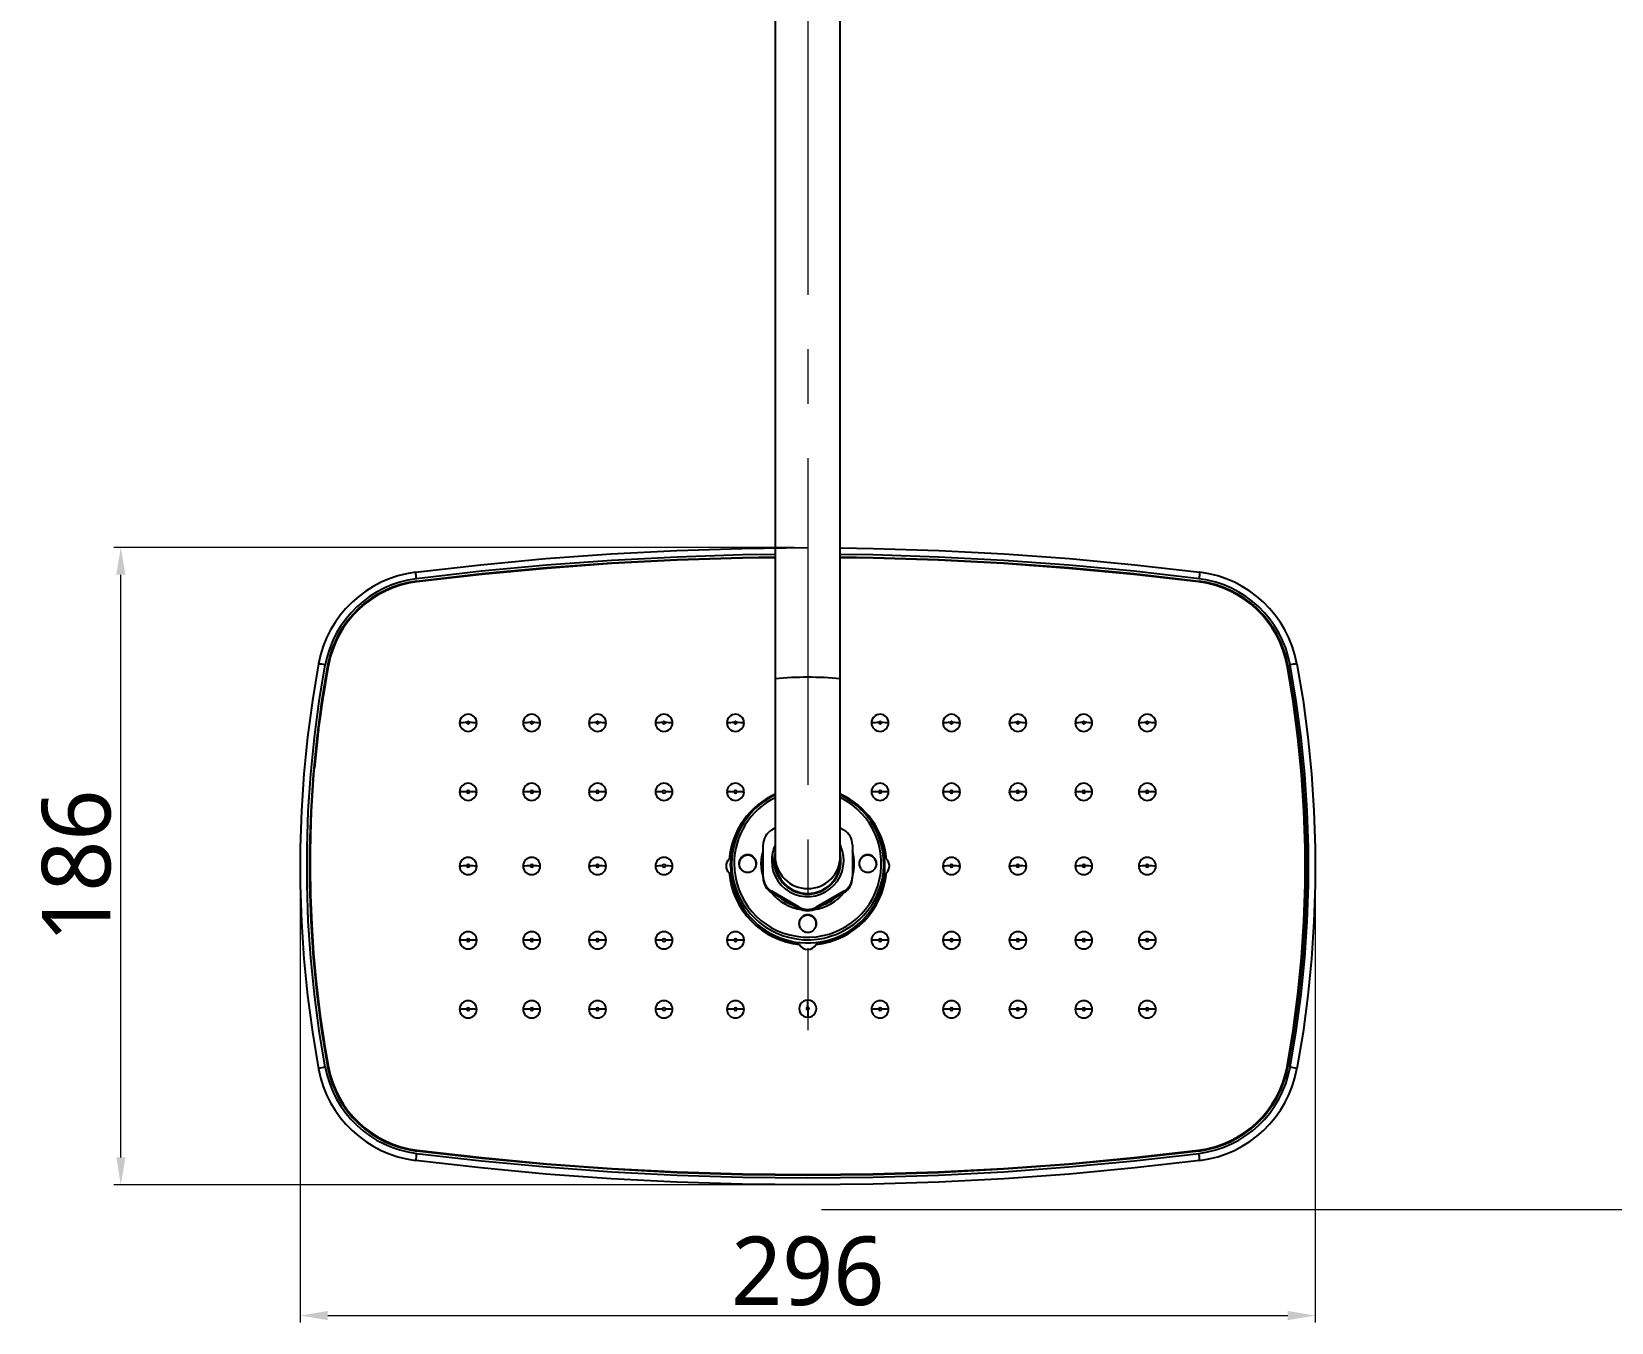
# Model space of a CAD drawing. Extents: x -2463 to 697, y 0 to 2315.
# Drawn here: x -1915.3 to -1454.9, y 1546.6 to 1923 of the extents above; entities that cross this region are included whole.
import ezdxf

# ---------------------------------------------------------------- set-up
doc = ezdxf.new("R2010")
doc.units = 0
doc.header["$LTSCALE"] = 10
doc.header["$MEASUREMENT"] = 0
doc.header["$PDMODE"] = 3
doc.header["$PDSIZE"] = -10
doc.linetypes.add('CENTER2', pattern=[28.575, 19.05, -3.175, 3.175, -3.175])
doc.layers.get('0').update_dxf_attribs({"linetype": 'CONTINUOUS'})
doc.layers.get('DEFPOINTS').update_dxf_attribs({"linetype": 'CONTINUOUS'})
doc.layers.add('Cneter', color=1, linetype='CENTER2', lineweight=13)
doc.styles.add('Daelim Dimension', font='NanumGothic.ttf')
doc.dimstyles.new('DEFAULT', dxfattribs={"dimscale": 2, "dimtxt": 2, "dimasz": 2, "dimexe": 0, "dimexo": 2, "dimgap": 1, "dimtad": 1, "dimdec": 1, "dimzin": 9, "dimdsep": 46, "dimtxsty": 'Daelim Dimension', "dimcen": 0.5, "dimclrd": 252, "dimclre": 252, "dimclrt": 3, "dimadec": 1, "dimazin": 0, "dimtfac": 1, "dimtdec": 1, "dimtix": 1, "dimtmove": 0, "dimatfit": 3, "dimfxl": 1, "dimtolj": 1, "dimtzin": 1, "dimlwd": 9, "dimlwe": 9, "dimarcsym": 0})

# ---------------------------------------------------------------- blocks, each defined once
blk = doc.blocks.new('*D39')
at = {"color": 5, "lineweight": 9, "ltscale": 0.5, "transparency": 16777216}
for p, q in [((-1460.14, 2124.32), (-1344.13, 2124.32)), ((-1346.13, 2116.32), (-1346.13, 1587.5)), ((-1685.17, 1579.5), (-1344.13, 1579.5))]:
    blk.add_line(p, q, dxfattribs=at)
at = {"color": 5, "ltscale": 0.5, "transparency": 16777216}
for points in [[(-1347.47, 2116.32), (-1344.8, 2116.32), (-1346.13, 2124.32)], [(-1347.47, 1587.5), (-1344.8, 1587.5), (-1346.13, 1579.5)]]:
    blk.add_solid(points, dxfattribs=at)
at = {"layer": 'DEFPOINTS', "color": 0, "ltscale": 0.5, "transparency": 16777216}
for p in [(-1464.14, 2124.32), (-1689.17, 1579.5), (-1346.13, 1579.5)]:
    blk.add_point(p, dxfattribs=at)
at = {"color": 7, "ltscale": 0.5, "transparency": 16777216, "insert": (-1358.91, 1851.91), "char_height": 20, "attachment_point": 5, "rotation": 90, "style": 'Daelim Dimension'}
blk.add_mtext('\\A1;545', dxfattribs=at)
blk = doc.blocks.new('*D42')
at = {"color": 5, "lineweight": 9, "ltscale": 0.5, "transparency": 16777216}
for p, q in [((-1693.14, 1772.58), (-1891.32, 1772.58)), ((-1889.32, 1594.71), (-1889.32, 1764.58)), ((-1693.14, 1586.71), (-1891.32, 1586.71))]:
    blk.add_line(p, q, dxfattribs=at)
at = {"color": 5, "ltscale": 0.5, "transparency": 16777216}
for points in [[(-1890.65, 1764.58), (-1887.98, 1764.58), (-1889.32, 1772.58)], [(-1890.65, 1594.71), (-1887.98, 1594.71), (-1889.32, 1586.71)]]:
    blk.add_solid(points, dxfattribs=at)
at = {"layer": 'DEFPOINTS', "color": 0, "ltscale": 0.5, "transparency": 16777216}
for p in [(-1889.32, 1772.58), (-1689.14, 1772.58), (-1689.14, 1586.71)]:
    blk.add_point(p, dxfattribs=at)
at = {"color": 7, "ltscale": 0.5, "transparency": 16777216, "insert": (-1902.2, 1679.64), "char_height": 20, "attachment_point": 5, "rotation": 90, "style": 'Daelim Dimension'}
blk.add_mtext('\\A1;186', dxfattribs=at)
blk = doc.blocks.new('*D43')
at = {"color": 5, "lineweight": 9, "ltscale": 0.5, "transparency": 16777216}
for p, q in [((-1837.03, 1675.59), (-1837.03, 1546.62)), ((-1541.24, 1675.59), (-1541.24, 1546.62)), ((-1829.03, 1548.62), (-1549.24, 1548.62))]:
    blk.add_line(p, q, dxfattribs=at)
at = {"color": 5, "ltscale": 0.5, "transparency": 16777216}
for points in [[(-1829.03, 1549.95), (-1829.03, 1547.28), (-1837.03, 1548.62)], [(-1549.24, 1549.95), (-1549.24, 1547.28), (-1541.24, 1548.62)]]:
    blk.add_solid(points, dxfattribs=at)
at = {"layer": 'DEFPOINTS', "color": 0, "ltscale": 0.5, "transparency": 16777216}
for p in [(-1837.03, 1679.59), (-1541.24, 1679.59), (-1541.24, 1548.62)]:
    blk.add_point(p, dxfattribs=at)
at = {"color": 7, "ltscale": 0.5, "transparency": 16777216, "insert": (-1689.14, 1561.51), "char_height": 20, "attachment_point": 5, "style": 'Daelim Dimension'}
blk.add_mtext('\\A1;296', dxfattribs=at)

msp = doc.modelspace()

# ---------------------------------------------------------------- linework, layer by layer
at = {"color": 7, "linetype": 'Continuous', "lineweight": 25}
for p, q in [((-1698.64, 2036.06), (-1698.64, 1734.29)), ((-1679.64, 1734.29), (-1679.64, 2036.06))]:
    msp.add_line(p, q, dxfattribs=at)
for p, q in [((-1803.05, 1762.51), (-1803.05, 1762.55)), ((-1575.22, 1762.51), (-1575.22, 1762.55)), ((-1828.87, 1737.91), (-1830.37, 1729.05)), ((-1828.87, 1737.91), (-1828.79, 1738.33)), ((-1828.87, 1737.91), (-1828.87, 1738.16)), ((-1828.87, 1737.91), (-1828.87, 1737.9)), ((-1549.4, 1737.91), (-1549.48, 1738.33)), ((-1549.4, 1737.91), (-1549.4, 1738.16)), ((-1549.4, 1737.91), (-1547.9, 1729.05)), ((-1549.4, 1737.91), (-1549.4, 1737.9)), ((-1698.64, 1734.29), (-1698.64, 1682.57)), ((-1679.64, 1682.57), (-1679.64, 1734.29)), ((-1830.36, 1729.05), (-1830.38, 1729.05)), ((-1547.89, 1729.05), (-1547.91, 1729.05)), ((-1831.9, 1718.01), (-1831.9, 1718.06)), ((-1831.9, 1718.06), (-1831.69, 1718.05)), ((-1831.86, 1718.01), (-1831.9, 1718.01)), ((-1546.37, 1718.06), (-1546.59, 1718.05)), ((-1546.41, 1718.01), (-1546.37, 1718.01)), ((-1546.37, 1718.01), (-1546.37, 1718.06)), ((-1699.64, 1690.19), (-1698.64, 1690.77)), ((-1679.64, 1690.77), (-1678.64, 1690.19)), ((-1702.14, 1676.63), (-1702.14, 1685.86)), ((-1676.14, 1685.86), (-1676.14, 1676.63)), ((-1711.64, 1679.72), (-1711.58, 1681.32)), ((-1698.64, 1682.57), (-1698.64, 1681.18)), ((-1679.64, 1681.18), (-1679.64, 1682.57)), ((-1834.14, 1679.67), (-1834.14, 1679.47)), ((-1834.14, 1679.47), (-1834.14, 1679.41)), ((-1702.14, 1676.25), (-1702.14, 1676.63)), ((-1676.14, 1676.25), (-1676.14, 1676.63)), ((-1544.14, 1679.47), (-1544.14, 1679.67)), ((-1544.14, 1679.41), (-1544.14, 1679.47)), ((-1691.64, 1667.69), (-1699.64, 1672.3)), ((-1699.64, 1671.92), (-1699.64, 1672.3)), ((-1699.64, 1671.92), (-1691.64, 1667.3)), ((-1699.63, 1671.92), (-1699.64, 1671.92)), ((-1699.63, 1671.92), (-1691.63, 1667.3)), ((-1693.97, 1672.82), (-1694.77, 1673.28)), ((-1678.64, 1672.3), (-1686.64, 1667.69)), ((-1686.64, 1667.3), (-1678.64, 1671.92)), ((-1686.64, 1667.3), (-1678.64, 1671.92)), ((-1678.64, 1671.92), (-1678.64, 1672.3)), ((-1678.64, 1671.92), (-1678.64, 1671.92)), ((-1691.64, 1667.3), (-1691.64, 1667.69)), ((-1691.63, 1667.3), (-1691.64, 1667.3)), ((-1686.64, 1667.3), (-1686.64, 1667.69)), ((-1686.64, 1667.3), (-1686.64, 1667.3)), ((-1832.64, 1648.52), (-1832.64, 1648.4)), ((-1832.62, 1648.24), (-1832.64, 1648.4)), ((-1545.65, 1648.24), (-1545.63, 1648.4)), ((-1545.63, 1648.52), (-1545.63, 1648.4)), ((-1832.46, 1646.43), (-1832.46, 1646.46)), ((-1832.37, 1645.8), (-1832.39, 1645.8)), ((-1832.38, 1645.78), (-1832.38, 1645.8)), ((-1832.27, 1644.84), (-1832.28, 1644.84)), ((-1546, 1644.84), (-1545.99, 1644.84)), ((-1545.88, 1645.8), (-1545.9, 1645.8)), ((-1545.89, 1645.78), (-1545.89, 1645.8)), ((-1545.82, 1646.43), (-1545.82, 1646.46)), ((-1689.14, 1638.53), (-1689.14, 1640.6)), ((-1831.24, 1636.06), (-1831.2, 1636.06)), ((-1689.14, 1637.73), (-1689.14, 1635.6)), ((-1547.03, 1636.06), (-1547.07, 1636.06)), ((-1830.48, 1630.96), (-1830.47, 1630.96)), ((-1830.42, 1630.47), (-1830.42, 1630.44)), ((-1830.33, 1629.92), (-1830.33, 1629.94)), ((-1830.33, 1629.94), (-1830.31, 1629.94)), ((-1830.33, 1629.92), (-1830.31, 1629.92)), ((-1547.94, 1629.94), (-1547.96, 1629.94)), ((-1547.94, 1629.92), (-1547.96, 1629.92)), ((-1547.94, 1629.92), (-1547.94, 1629.94)), ((-1547.85, 1630.47), (-1547.85, 1630.44)), ((-1547.79, 1630.96), (-1547.8, 1630.96)), ((-1830.1, 1628.55), (-1830.1, 1628.5)), ((-1830.08, 1628.35), (-1830.1, 1628.5)), ((-1830.08, 1628.47), (-1830.08, 1628.35)), ((-1548.19, 1628.35), (-1548.17, 1628.5)), ((-1548.19, 1628.47), (-1548.19, 1628.35)), ((-1548.17, 1628.5), (-1548.17, 1628.55)), ((-1828.82, 1621.18), (-1828.82, 1620.98)), ((-1828.82, 1620.98), (-1828.82, 1620.91)), ((-1549.45, 1621.18), (-1549.45, 1620.98)), ((-1549.45, 1620.98), (-1549.45, 1620.91)), ((-1803.04, 1596.83), (-1803.04, 1596.77)), ((-1575.23, 1596.83), (-1575.23, 1596.77))]:
    msp.add_line(p, q)
at = {"flags": 128}
for points in [[(-1803.41, 1765.35), (-1784.44, 1767.53), (-1765.43, 1769.31), (-1746.38, 1770.69), (-1727.31, 1771.68), (-1708.23, 1772.28), (-1689.14, 1772.58)], [(-1698.64, 1770.51), (-1708.19, 1770.36), (-1727.23, 1769.76), (-1746.26, 1768.78), (-1765.26, 1767.39), (-1784.23, 1765.61), (-1803.16, 1763.44)], [(-1803.07, 1762.76), (-1784.16, 1764.93), (-1765.2, 1766.7), (-1746.22, 1768.09), (-1727.2, 1769.07), (-1708.17, 1769.67), (-1698.64, 1769.81)], [(-1698.64, 1769.61), (-1708.17, 1769.46), (-1727.19, 1768.87), (-1746.2, 1767.88), (-1765.19, 1766.5), (-1784.14, 1764.72), (-1803.05, 1762.55)], [(-1698.64, 1769.56), (-1708.17, 1769.42), (-1727.19, 1768.82), (-1746.2, 1767.84), (-1765.18, 1766.45), (-1784.13, 1764.68), (-1803.04, 1762.51)], [(-1679.64, 1772.43), (-1670.04, 1772.28), (-1650.96, 1771.68), (-1631.89, 1770.69), (-1612.84, 1769.31), (-1593.83, 1767.53), (-1574.86, 1765.35)], [(-1575.11, 1763.44), (-1594.04, 1765.61), (-1613.01, 1767.39), (-1632.01, 1768.78), (-1651.04, 1769.76), (-1670.08, 1770.36), (-1679.64, 1770.51)], [(-1679.64, 1769.81), (-1670.1, 1769.67), (-1651.07, 1769.07), (-1632.06, 1768.09), (-1613.07, 1766.7), (-1594.11, 1764.93), (-1575.2, 1762.76)], [(-1575.22, 1762.55), (-1594.13, 1764.72), (-1613.08, 1766.5), (-1632.07, 1767.88), (-1651.08, 1768.87), (-1670.1, 1769.46), (-1679.64, 1769.61)], [(-1575.23, 1762.51), (-1594.14, 1764.68), (-1613.09, 1766.45), (-1632.07, 1767.84), (-1651.08, 1768.82), (-1670.1, 1769.42), (-1679.64, 1769.56)], [(-1831.71, 1738.62), (-1833.48, 1727.97), (-1834.9, 1717.28), (-1835.96, 1706.54), (-1836.67, 1695.77), (-1837.03, 1684.99), (-1837.03, 1674.2), (-1836.67, 1663.42), (-1835.96, 1652.65), (-1834.9, 1641.91), (-1833.48, 1631.22), (-1831.71, 1620.57)], [(-1829.75, 1621.01), (-1831.51, 1631.59), (-1832.92, 1642.22), (-1833.97, 1652.89), (-1834.68, 1663.59), (-1835.03, 1674.31), (-1835.03, 1685.03), (-1834.68, 1695.75), (-1833.97, 1706.45), (-1832.92, 1717.12), (-1831.51, 1727.75), (-1829.75, 1738.33)], [(-1829.07, 1738.21), (-1830.82, 1727.65), (-1832.23, 1717.04), (-1833.28, 1706.39), (-1833.99, 1695.71), (-1834.34, 1685.02), (-1834.34, 1674.32), (-1833.99, 1663.62), (-1833.28, 1652.95), (-1832.23, 1642.3), (-1830.82, 1631.69), (-1829.07, 1621.13)], [(-1828.87, 1621.16), (-1830.63, 1631.71), (-1832.03, 1642.31), (-1833.09, 1652.95), (-1833.79, 1663.63), (-1834.14, 1674.31), (-1834.14, 1685.01), (-1833.79, 1695.7), (-1833.09, 1706.37), (-1832.03, 1717.01), (-1830.63, 1727.61), (-1828.87, 1738.16)], [(-1828.82, 1621.18), (-1830.58, 1631.73), (-1831.98, 1642.33), (-1833.04, 1652.97), (-1833.74, 1663.64), (-1834.09, 1674.32), (-1834.09, 1685.02), (-1833.74, 1695.7), (-1833.04, 1706.37), (-1831.98, 1717.01), (-1830.58, 1727.61), (-1828.82, 1738.16)], [(-1549.45, 1621.18), (-1547.7, 1631.73), (-1546.29, 1642.33), (-1545.24, 1652.97), (-1544.53, 1663.64), (-1544.18, 1674.32), (-1544.18, 1685.02), (-1544.53, 1695.7), (-1545.24, 1706.37), (-1546.29, 1717.01), (-1547.7, 1727.61), (-1549.45, 1738.16)], [(-1549.4, 1621.16), (-1547.65, 1631.71), (-1546.24, 1642.31), (-1545.19, 1652.95), (-1544.48, 1663.63), (-1544.13, 1674.31), (-1544.13, 1685.01), (-1544.48, 1695.7), (-1545.19, 1706.37), (-1546.24, 1717.01), (-1547.65, 1727.61), (-1549.4, 1738.16)], [(-1549.2, 1738.21), (-1547.45, 1727.65), (-1546.04, 1717.04), (-1544.99, 1706.39), (-1544.28, 1695.71), (-1543.93, 1685.02), (-1543.93, 1674.32), (-1544.28, 1663.62), (-1544.99, 1652.95), (-1546.04, 1642.3), (-1547.45, 1631.69), (-1549.2, 1621.13)], [(-1548.52, 1621.01), (-1546.76, 1631.59), (-1545.36, 1642.22), (-1544.3, 1652.89), (-1543.59, 1663.59), (-1543.24, 1674.31), (-1543.24, 1685.03), (-1543.59, 1695.75), (-1544.3, 1706.45), (-1545.36, 1717.12), (-1546.76, 1727.75), (-1548.52, 1738.33)], [(-1546.56, 1738.62), (-1544.79, 1727.97), (-1543.37, 1717.28), (-1542.31, 1706.54), (-1541.6, 1695.77), (-1541.24, 1684.99), (-1541.24, 1674.2), (-1541.6, 1663.42), (-1542.31, 1652.65), (-1543.37, 1641.91), (-1544.79, 1631.22), (-1546.56, 1620.57)], [(-1830.47, 1728.39), (-1830.63, 1727.36), (-1831.24, 1723.07)], [(-1547.8, 1728.39), (-1547.65, 1727.36), (-1547.03, 1723.07)], [(-1831.26, 1723.06), (-1831.35, 1722.43), (-1831.43, 1721.81), (-1831.51, 1721.18), (-1831.59, 1720.56), (-1831.67, 1719.93), (-1831.75, 1719.31), (-1831.82, 1718.68), (-1831.9, 1718.06)], [(-1547.01, 1723.06), (-1546.93, 1722.43), (-1546.84, 1721.81), (-1546.76, 1721.18), (-1546.68, 1720.56), (-1546.6, 1719.93), (-1546.53, 1719.31), (-1546.45, 1718.68), (-1546.37, 1718.06)], [(-1831.88, 1718.01), (-1832.03, 1716.75), (-1832.9, 1708.26)], [(-1546.39, 1718.01), (-1546.24, 1716.75), (-1545.37, 1708.26)], [(-1834.09, 1687.36), (-1834.14, 1684.75), (-1834.19, 1679.41)], [(-1544.18, 1687.36), (-1544.13, 1684.75), (-1544.09, 1679.41)], [(-1702.67, 1680.38), (-1702.49, 1682.55), (-1702.14, 1684.15)], [(-1834.14, 1679.47), (-1834.03, 1671.04), (-1833.7, 1662.6), (-1833.15, 1654.18), (-1832.38, 1645.78)], [(-1708.8, 1679.05), (-1708.95, 1679.34), (-1709.14, 1680.3)], [(-1702.14, 1676.62), (-1702.49, 1678.21), (-1702.67, 1680.38)], [(-1669.14, 1680.3), (-1669.33, 1679.34), (-1669.47, 1679.05)], [(-1544.14, 1679.47), (-1544.25, 1671.04), (-1544.57, 1662.6), (-1545.12, 1654.18), (-1545.89, 1645.78)], [(-1696.66, 1670.2), (-1695.23, 1669.27), (-1694.01, 1668.67)], [(-1684.27, 1668.67), (-1683.04, 1669.27), (-1681.61, 1670.2)], [(-1832.64, 1648.52), (-1832.39, 1646.01), (-1832.12, 1643.5), (-1831.83, 1640.99), (-1831.52, 1638.48), (-1831.19, 1635.97), (-1830.84, 1633.47), (-1830.47, 1630.97), (-1830.08, 1628.47)], [(-1545.63, 1648.52), (-1545.88, 1646.01), (-1546.15, 1643.5), (-1546.44, 1640.99), (-1546.75, 1638.48), (-1547.08, 1635.97), (-1547.43, 1633.47), (-1547.8, 1630.97), (-1548.19, 1628.47)], [(-1832.28, 1644.84), (-1832.09, 1643.1), (-1831.88, 1641.36), (-1831.85, 1641.09)], [(-1545.99, 1644.84), (-1546.19, 1643.1), (-1546.39, 1641.36), (-1546.42, 1641.09)], [(-1831.21, 1636.06), (-1830.99, 1634.42), (-1830.74, 1632.69), (-1830.48, 1630.96)], [(-1547.06, 1636.06), (-1547.28, 1634.42), (-1547.53, 1632.69), (-1547.79, 1630.96)], [(-1830.42, 1630.44), (-1830.24, 1629.24), (-1830.05, 1628.05), (-1829.85, 1626.86), (-1829.66, 1625.67), (-1829.45, 1624.48), (-1829.25, 1623.29), (-1829.04, 1622.1), (-1828.82, 1620.91)], [(-1830.33, 1629.92), (-1830.16, 1628.8), (-1829.98, 1627.68), (-1829.79, 1626.56), (-1829.61, 1625.45), (-1829.42, 1624.33), (-1829.22, 1623.21), (-1829.02, 1622.1), (-1828.82, 1620.98)], [(-1547.85, 1630.44), (-1548.04, 1629.24), (-1548.22, 1628.05), (-1548.42, 1626.86), (-1548.61, 1625.67), (-1548.82, 1624.48), (-1549.02, 1623.29), (-1549.23, 1622.1), (-1549.45, 1620.91)], [(-1547.94, 1629.92), (-1548.12, 1628.8), (-1548.29, 1627.68), (-1548.48, 1626.56), (-1548.66, 1625.45), (-1548.85, 1624.33), (-1549.05, 1623.21), (-1549.25, 1622.1), (-1549.45, 1620.98)], [(-1574.86, 1593.84), (-1593.83, 1591.66), (-1612.84, 1589.88), (-1631.89, 1588.5), (-1650.96, 1587.51), (-1670.04, 1586.91), (-1689.14, 1586.71), (-1708.23, 1586.91), (-1727.31, 1587.51), (-1746.38, 1588.5), (-1765.43, 1589.88), (-1784.44, 1591.66), (-1803.41, 1593.84)], [(-1803.16, 1595.89), (-1784.23, 1593.72), (-1765.26, 1591.95), (-1746.26, 1590.56), (-1727.23, 1589.57), (-1708.19, 1588.98), (-1689.14, 1588.78), (-1670.08, 1588.98), (-1651.04, 1589.57), (-1632.01, 1590.56), (-1613.01, 1591.95), (-1594.04, 1593.72), (-1575.11, 1595.89)], [(-1575.2, 1596.58), (-1594.11, 1594.41), (-1613.07, 1592.63), (-1632.06, 1591.25), (-1651.07, 1590.26), (-1670.1, 1589.67), (-1689.14, 1589.47), (-1708.17, 1589.67), (-1727.2, 1590.26), (-1746.22, 1591.25), (-1765.2, 1592.63), (-1784.16, 1594.41), (-1803.07, 1596.58)], [(-1803.05, 1596.77), (-1784.14, 1594.6), (-1765.19, 1592.83), (-1746.2, 1591.44), (-1727.19, 1590.46), (-1708.17, 1589.86), (-1689.14, 1589.67), (-1670.1, 1589.86), (-1651.08, 1590.46), (-1632.07, 1591.44), (-1613.08, 1592.83), (-1594.13, 1594.6), (-1575.22, 1596.77)], [(-1803.04, 1596.83), (-1784.13, 1594.66), (-1765.18, 1592.88), (-1746.2, 1591.5), (-1727.19, 1590.51), (-1708.17, 1589.92), (-1689.14, 1589.72), (-1670.1, 1589.92), (-1651.08, 1590.51), (-1632.07, 1591.5), (-1613.09, 1592.88), (-1594.14, 1594.66), (-1575.23, 1596.83)]]:
    msp.add_lwpolyline(points, dxfattribs=at)
for centre, radius, start, end in [((-1799.32, 1732.67), 32.93, 97.1251, 169.6068), ((-1799.32, 1732.75), 30.93, 97.1263, 169.6057), ((-1888.77, 1753.26), 86.22, 6.781, 8.0584), ((-1489.52, 1753.27), 86.19, 171.9415, 173.2192), ((-1578.95, 1732.75), 30.93, 10.3943, 82.8737), ((-1578.95, 1732.67), 32.93, 10.3932, 82.8749), ((-1799.32, 1732.75), 30.24, 97.1239, 169.608), ((-1799.32, 1732.74), 30.04, 97.1239, 169.608), ((-1799.32, 1732.75), 29.99, 97.1263, 169.6056), ((-1815.91, 1761.1), 12.94, 6.447, 7.3627), ((-1578.95, 1732.75), 29.99, 10.3945, 82.8737), ((-1562.27, 1761.09), 13.03, 172.6406, 173.5498), ((-1578.95, 1732.74), 30.04, 10.392, 82.8761), ((-1578.95, 1732.75), 30.24, 10.392, 82.8761), ((-1832.5, 1726.29), 12.35, 77.1226, 86.3366), ((-1829.29, 1736.73), 1.49, 73.8071, 81.5473), ((-1548.98, 1736.73), 1.49, 98.4497, 106.1941), ((-1545.77, 1726.29), 12.35, 93.6634, 102.8774), ((-1689.14, 1624.89), 109.81, 85.037, 94.963), ((-1788.09, 1721.44), 2.5, 0.0283, 179.9717), ((-1769.58, 1721.44), 2.5, 0.0283, 179.9717), ((-1750.39, 1721.44), 2.5, 0.0282, 179.9718), ((-1731.03, 1721.44), 2.5, 0.0283, 179.9717), ((-1710.21, 1721.44), 2.5, 0.0282, 179.9718), ((-1668.06, 1721.44), 2.5, 0.0282, 179.9718), ((-1647.24, 1721.44), 2.5, 0.0282, 179.9718), ((-1627.89, 1721.44), 2.5, 0.0283, 179.9717), ((-1608.7, 1721.44), 2.5, 0.0283, 179.9717), ((-1590.19, 1721.44), 2.5, 0.0283, 179.9717), ((-1788.65, 1668.29), 53.19, 89.8231, 92.0832), ((-1788.09, 1721.44), 2.5, 180.0283, 359.9717), ((-1788.09, 1721.48), 0.402, 0.0258, 179.9742), ((-1788.09, 1721.48), 0.402, 180.03, 359.97), ((-1787.52, 1668.29), 53.19, 87.9168, 90.1769), ((-1770.14, 1668.29), 53.19, 89.8231, 92.0832), ((-1769.58, 1721.44), 2.5, 180.0283, 359.9717), ((-1769.58, 1721.48), 0.402, 0.0251, 179.9749), ((-1769.58, 1721.48), 0.402, 180.0293, 359.9707), ((-1769.01, 1668.29), 53.19, 87.9168, 90.1769), ((-1750.95, 1668.29), 53.19, 89.8231, 92.0832), ((-1750.39, 1721.44), 2.5, 180.0282, 359.9718), ((-1750.39, 1721.48), 0.402, 0.0254, 179.9746), ((-1750.39, 1721.48), 0.402, 180.0297, 359.9703), ((-1749.82, 1668.29), 53.19, 87.9168, 90.1769), ((-1731.6, 1668.29), 53.19, 89.8231, 92.0832), ((-1731.03, 1721.44), 2.5, 180.0283, 359.9717), ((-1731.03, 1721.48), 0.402, 0.0258, 179.9742), ((-1731.03, 1721.48), 0.402, 180.03, 359.97), ((-1730.47, 1668.29), 53.19, 87.9168, 90.1769), ((-1710.78, 1668.29), 53.19, 89.8231, 92.0832), ((-1710.21, 1721.44), 2.5, 180.0282, 359.9718), ((-1710.21, 1721.48), 0.402, 0.0255, 179.9745), ((-1710.21, 1721.48), 0.402, 180.0298, 359.9702), ((-1709.65, 1668.29), 53.19, 87.9168, 90.1769), ((-1668.62, 1668.29), 53.19, 89.8231, 92.0832), ((-1668.06, 1721.44), 2.5, 180.0282, 359.9718), ((-1668.06, 1721.48), 0.402, 0.0255, 179.9745), ((-1668.06, 1721.48), 0.402, 180.0298, 359.9702), ((-1667.49, 1668.29), 53.19, 87.9168, 90.1769), ((-1647.81, 1668.29), 53.19, 89.8231, 92.0832), ((-1647.24, 1721.44), 2.5, 180.0282, 359.9718), ((-1647.24, 1721.48), 0.402, 0.0254, 179.9746), ((-1647.24, 1721.48), 0.402, 180.0297, 359.9703), ((-1646.67, 1668.29), 53.19, 87.9168, 90.1769), ((-1628.45, 1668.29), 53.19, 89.8231, 92.0832), ((-1627.89, 1721.44), 2.5, 180.0283, 359.9717), ((-1627.89, 1721.48), 0.402, 0.0258, 179.9742), ((-1627.89, 1721.48), 0.402, 180.03, 359.97), ((-1627.32, 1668.29), 53.19, 87.9168, 90.1769), ((-1609.26, 1668.29), 53.19, 89.8231, 92.0832), ((-1608.7, 1721.44), 2.5, 180.0283, 359.9717), ((-1608.7, 1721.48), 0.402, 0.0258, 179.9742), ((-1608.7, 1721.48), 0.402, 180.03, 359.97), ((-1608.13, 1668.29), 53.19, 87.9168, 90.1769), ((-1590.75, 1668.29), 53.19, 89.8231, 92.0832), ((-1590.19, 1721.44), 2.5, 180.0283, 359.9717), ((-1590.19, 1721.48), 0.402, 0.0251, 179.9749), ((-1590.19, 1721.48), 0.402, 180.0293, 359.9707), ((-1589.62, 1668.29), 53.19, 87.9168, 90.1769), ((-1788.09, 1701.3), 2.5, 0.0283, 179.9717), ((-1769.58, 1701.3), 2.5, 0.0283, 179.9717), ((-1750.39, 1701.3), 2.5, 0.0282, 179.9718), ((-1731.03, 1701.3), 2.5, 0.0283, 179.9717), ((-1710.21, 1701.3), 2.5, 0.0282, 179.9718), ((-1668.06, 1701.3), 2.5, 0.0282, 179.9718), ((-1647.24, 1701.3), 2.5, 0.0282, 179.9718), ((-1627.89, 1701.3), 2.5, 0.0283, 179.9717), ((-1608.7, 1701.3), 2.5, 0.0283, 179.9717), ((-1590.19, 1701.3), 2.5, 0.0283, 179.9717), ((-1788.65, 1648.15), 53.19, 89.8231, 92.0832), ((-1788.09, 1701.31), 2.5, 180.0278, 359.9722), ((-1788.09, 1701.34), 0.402, 0.03, 179.97), ((-1788.09, 1701.34), 0.402, 180.0258, 359.9742), ((-1787.52, 1648.15), 53.19, 87.9168, 90.1769), ((-1770.14, 1648.15), 53.19, 89.8231, 92.0832), ((-1769.58, 1701.31), 2.5, 180.0278, 359.9722), ((-1769.58, 1701.34), 0.402, 0.0293, 179.9707), ((-1769.58, 1701.34), 0.402, 180.0251, 359.9749), ((-1769.01, 1648.15), 53.19, 87.9168, 90.1769), ((-1750.95, 1648.15), 53.19, 89.8231, 92.0832), ((-1750.39, 1701.31), 2.5, 180.0277, 359.9723), ((-1750.39, 1701.34), 0.402, 0.0297, 179.9703), ((-1750.39, 1701.34), 0.402, 180.0254, 359.9746), ((-1749.82, 1648.15), 53.19, 87.9168, 90.1769), ((-1731.6, 1648.15), 53.19, 89.8231, 92.0832), ((-1731.03, 1701.31), 2.5, 180.0278, 359.9722), ((-1731.03, 1701.34), 0.402, 0.03, 179.97), ((-1731.03, 1701.34), 0.402, 180.0258, 359.9742), ((-1730.47, 1648.15), 53.19, 87.9168, 90.1769), ((-1710.78, 1648.15), 53.19, 89.8231, 92.0832), ((-1710.21, 1701.31), 2.5, 180.0278, 359.9722), ((-1689.15, 1679.7), 22.99, 114.3749, 174.9576), ((-1689.14, 1680.35), 22.18, 179.9931, 64.9281), ((-1689.15, 1680.35), 22.17, 115.3313, 179.9915), ((-1710.21, 1701.34), 0.402, 0.0298, 179.9702), ((-1710.21, 1701.34), 0.402, 180.0255, 359.9745), ((-1689.15, 1680.38), 21.44, 116.2636, 179.9915), ((-1689.14, 1680.38), 21.45, 179.9935, 63.6889), ((-1709.65, 1648.15), 53.19, 87.9168, 90.1769), ((-1689.12, 1679.7), 22.99, 5.0424, 65.6251), ((-1668.62, 1648.15), 53.19, 89.8231, 92.0832), ((-1668.06, 1701.31), 2.5, 180.0277, 359.9723), ((-1668.06, 1701.34), 0.402, 0.0298, 179.9702), ((-1668.06, 1701.34), 0.402, 180.0255, 359.9745), ((-1667.49, 1648.15), 53.19, 87.9168, 90.1769), ((-1647.81, 1648.15), 53.19, 89.8231, 92.0832), ((-1647.24, 1701.31), 2.5, 180.0277, 359.9723), ((-1647.24, 1701.34), 0.402, 0.0297, 179.9703), ((-1647.24, 1701.34), 0.402, 180.0254, 359.9746), ((-1646.67, 1648.15), 53.19, 87.9168, 90.1769), ((-1628.45, 1648.15), 53.19, 89.8231, 92.0832), ((-1627.89, 1701.31), 2.5, 180.0278, 359.9722), ((-1627.89, 1701.34), 0.402, 0.03, 179.97), ((-1627.89, 1701.34), 0.402, 180.0258, 359.9742), ((-1627.32, 1648.15), 53.19, 87.9168, 90.1769), ((-1609.26, 1648.15), 53.19, 89.8231, 92.0832), ((-1608.7, 1701.31), 2.5, 180.0278, 359.9722), ((-1608.7, 1701.34), 0.402, 0.03, 179.97), ((-1608.7, 1701.34), 0.402, 180.0258, 359.9742), ((-1608.13, 1648.15), 53.19, 87.9168, 90.1769), ((-1590.75, 1648.15), 53.19, 89.8231, 92.0832), ((-1590.19, 1701.31), 2.5, 180.0278, 359.9722), ((-1590.19, 1701.34), 0.402, 0.0293, 179.9707), ((-1590.19, 1701.34), 0.402, 180.0251, 359.9749), ((-1589.62, 1648.15), 53.19, 87.9168, 90.1769), ((-1697.14, 1685.86), 5, 119.9763, 179.9934), ((-1681.13, 1685.86), 5, 0.0067, 60.0237), ((-1689.15, 1681.25), 10.49, 154.8066, 179.9988), ((-1689.14, 1681.25), 10.5, 180.0143, 25.1506), ((-1689.15, 1681.19), 10.49, 154.8061, 179.9993), ((-1689.12, 1681.19), 10.49, 0.0006, 25.194), ((-1788.09, 1679.67), 2.5, 0.0278, 179.9722), ((-1769.58, 1679.67), 2.5, 0.0278, 179.9722), ((-1750.39, 1679.67), 2.5, 0.0277, 179.9723), ((-1731.03, 1679.67), 2.5, 0.0278, 179.9722), ((-1710.22, 1679.7), 2.72, 132.2419, 227.7581), ((-1689.14, 1679.73), 22.5, 180.0252, 4.0837), ((-1706.64, 1680.3), 2.5, 330.0346, 179.9928), ((-1689.14, 1681.18), 9.69, 168.3435, 234.5332), ((-1689.14, 1682.58), 9.5, 180.028, 359.972), ((-1689.14, 1681.18), 9.5, 180.0281, 359.9719), ((-1689.14, 1681.18), 9.7, 239.9922, 11.6298), ((-1689.12, 1680.38), 13.52, 343.8407, 16.1593), ((-1671.64, 1680.3), 2.5, 0.0106, 209.9621), ((-1668.05, 1679.7), 2.72, 312.2419, 47.7581), ((-1647.24, 1679.67), 2.5, 0.0277, 179.9723), ((-1627.89, 1679.67), 2.5, 0.0278, 179.9722), ((-1608.7, 1679.67), 2.5, 0.0278, 179.9722), ((-1590.19, 1679.67), 2.5, 0.0278, 179.9722), ((-1788.65, 1626.57), 53.13, 89.822, 92.0843), ((-1788.09, 1679.67), 2.5, 180.0283, 359.9717), ((-1788.09, 1679.7), 0.402, 0.0258, 179.9742), ((-1788.09, 1679.7), 0.402, 180.03, 359.97), ((-1787.52, 1626.57), 53.13, 87.9157, 90.178), ((-1770.14, 1626.57), 53.13, 89.822, 92.0843), ((-1769.58, 1679.67), 2.5, 180.0283, 359.9717), ((-1769.58, 1679.7), 0.402, 0.0251, 179.9749), ((-1769.58, 1679.7), 0.402, 180.0293, 359.9707), ((-1769.01, 1626.57), 53.13, 87.9157, 90.178), ((-1750.95, 1626.57), 53.13, 89.822, 92.0843), ((-1750.39, 1679.67), 2.5, 180.0282, 359.9718), ((-1750.39, 1679.7), 0.402, 0.0254, 179.9746), ((-1750.39, 1679.7), 0.402, 180.0297, 359.9703), ((-1749.82, 1626.57), 53.13, 87.9157, 90.178), ((-1731.6, 1626.57), 53.13, 89.822, 92.0843), ((-1731.03, 1679.67), 2.5, 180.0283, 359.9717), ((-1731.03, 1679.7), 0.402, 0.0258, 179.9742), ((-1731.03, 1679.7), 0.402, 180.03, 359.97), ((-1730.46, 1626.57), 53.13, 87.9157, 90.178), ((-1689.14, 1679.68), 22.99, 184.8546, 264.0917), ((-1689.14, 1679.71), 22.99, 185.049, 263.9361), ((-1697.14, 1676.63), 5, 180.0062, 240.0241), ((-1697.14, 1676.25), 5, 180.0065, 240.0235), ((-1689.13, 1679.68), 22.99, 275.9083, 355.1454), ((-1689.13, 1679.71), 22.99, 276.0639, 354.951), ((-1681.13, 1676.63), 5, 299.9759, 359.9937), ((-1681.13, 1676.25), 5, 299.9765, 359.9934), ((-1647.81, 1626.57), 53.13, 89.822, 92.0843), ((-1647.24, 1679.67), 2.5, 180.0282, 359.9718), ((-1647.24, 1679.7), 0.402, 0.0254, 179.9746), ((-1647.24, 1679.7), 0.402, 180.0297, 359.9703), ((-1646.67, 1626.57), 53.13, 87.9157, 90.178), ((-1628.45, 1626.57), 53.13, 89.822, 92.0844), ((-1627.89, 1679.67), 2.5, 180.0283, 359.9717), ((-1627.89, 1679.7), 0.402, 0.0258, 179.9742), ((-1627.89, 1679.7), 0.402, 180.03, 359.97), ((-1627.32, 1626.57), 53.13, 87.9157, 90.178), ((-1609.26, 1626.57), 53.13, 89.822, 92.0843), ((-1608.7, 1679.67), 2.5, 180.0283, 359.9717), ((-1608.7, 1679.7), 0.402, 0.0258, 179.9742), ((-1608.7, 1679.7), 0.402, 180.03, 359.97), ((-1608.13, 1626.57), 53.13, 87.9156, 90.178), ((-1590.75, 1626.57), 53.13, 89.822, 92.0843), ((-1590.19, 1679.67), 2.5, 180.0283, 359.9717), ((-1590.19, 1679.7), 0.402, 0.0251, 179.9749), ((-1590.19, 1679.7), 0.402, 180.0293, 359.9707), ((-1589.62, 1626.57), 53.13, 87.9157, 90.178), ((-1689.14, 1680.39), 13.54, 218.4136, 262.1711), ((-1689.13, 1680.39), 13.54, 277.8295, 321.5857), ((-1689.14, 1680.36), 12.8, 228.8533, 251.6315), ((-1689.14, 1672.02), 5, 240.0161, 299.9839), ((-1689.14, 1671.64), 5, 240.0176, 299.9824), ((-1689.14, 1671.63), 5, 240.0151, 270), ((-1689.14, 1671.63), 5, 270, 299.9849), ((-1689.13, 1680.36), 12.8, 288.3681, 311.1471), ((-1689.14, 1662.81), 2.5, 330.0278, 209.9722), ((-1788.09, 1658.03), 2.5, 0.0283, 179.9717), ((-1788.65, 1604.88), 53.19, 89.8231, 92.0832), ((-1788.09, 1658.03), 2.5, 180.0278, 359.9722), ((-1788.09, 1658.07), 0.402, 0.03, 179.97), ((-1788.09, 1658.07), 0.402, 180.0258, 359.9742), ((-1787.52, 1604.88), 53.19, 87.9168, 90.1769), ((-1769.58, 1658.03), 2.5, 0.0283, 179.9717), ((-1770.14, 1604.88), 53.19, 89.8231, 92.0832), ((-1769.58, 1658.03), 2.5, 180.0278, 359.9722), ((-1769.58, 1658.07), 0.402, 0.0293, 179.9707), ((-1769.58, 1658.07), 0.402, 180.0251, 359.9749), ((-1769.01, 1604.88), 53.19, 87.9168, 90.1769), ((-1750.39, 1658.03), 2.5, 0.0282, 179.9718), ((-1750.95, 1604.88), 53.19, 89.8231, 92.0832), ((-1750.39, 1658.03), 2.5, 180.0277, 359.9723), ((-1750.39, 1658.07), 0.402, 0.0297, 179.9703), ((-1750.39, 1658.07), 0.402, 180.0254, 359.9746), ((-1749.82, 1604.88), 53.19, 87.9168, 90.1769), ((-1731.03, 1658.03), 2.5, 0.0283, 179.9717), ((-1731.6, 1604.88), 53.19, 89.8231, 92.0832), ((-1731.03, 1658.03), 2.5, 180.0278, 359.9722), ((-1731.03, 1658.07), 0.402, 0.03, 179.97), ((-1731.03, 1658.07), 0.402, 180.0258, 359.9742), ((-1730.47, 1604.88), 53.19, 87.9168, 90.1769), ((-1710.21, 1658.03), 2.5, 0.0282, 179.9718), ((-1710.78, 1604.88), 53.19, 89.8231, 92.0832), ((-1710.21, 1658.03), 2.5, 180.0278, 359.9722), ((-1710.21, 1658.07), 0.402, 0.0298, 179.9702), ((-1710.21, 1658.07), 0.402, 180.0255, 359.9745), ((-1709.65, 1604.88), 53.19, 87.9168, 90.1769), ((-1668.06, 1658.03), 2.5, 0.0282, 179.9718), ((-1668.62, 1604.88), 53.19, 89.8231, 92.0832), ((-1668.06, 1658.03), 2.5, 180.0277, 359.9723), ((-1668.06, 1658.07), 0.402, 0.0298, 179.9702), ((-1668.06, 1658.07), 0.402, 180.0255, 359.9745), ((-1667.49, 1604.88), 53.19, 87.9168, 90.1769), ((-1647.24, 1658.03), 2.5, 0.0282, 179.9718), ((-1647.81, 1604.88), 53.19, 89.8231, 92.0832), ((-1647.24, 1658.03), 2.5, 180.0277, 359.9723), ((-1647.24, 1658.07), 0.402, 0.0297, 179.9703), ((-1647.24, 1658.07), 0.402, 180.0254, 359.9746), ((-1646.67, 1604.88), 53.19, 87.9168, 90.1769), ((-1627.89, 1658.03), 2.5, 0.0283, 179.9717), ((-1628.45, 1604.88), 53.19, 89.8231, 92.0832), ((-1627.89, 1658.03), 2.5, 180.0278, 359.9722), ((-1627.89, 1658.07), 0.402, 0.03, 179.97), ((-1627.89, 1658.07), 0.402, 180.0258, 359.9742), ((-1627.32, 1604.88), 53.19, 87.9168, 90.1769), ((-1608.7, 1658.03), 2.5, 0.0283, 179.9717), ((-1609.26, 1604.88), 53.19, 89.8231, 92.0832), ((-1608.7, 1658.03), 2.5, 180.0278, 359.9722), ((-1608.7, 1658.07), 0.402, 0.03, 179.97), ((-1608.7, 1658.07), 0.402, 180.0258, 359.9742), ((-1608.13, 1604.88), 53.19, 87.9168, 90.1769), ((-1590.19, 1658.03), 2.5, 0.0283, 179.9717), ((-1590.75, 1604.88), 53.19, 89.8231, 92.0832), ((-1590.19, 1658.03), 2.5, 180.0278, 359.9722), ((-1590.19, 1658.07), 0.402, 0.0293, 179.9707), ((-1590.19, 1658.07), 0.402, 180.0251, 359.9749), ((-1589.62, 1604.88), 53.19, 87.9168, 90.1769), ((-1689.14, 1658.07), 2.73, 206.6556, 333.3444), ((-1788.09, 1637.89), 2.5, 0.0278, 179.9722), ((-1769.58, 1637.89), 2.5, 0.0278, 179.9722), ((-1750.39, 1637.89), 2.5, 0.0277, 179.9723), ((-1731.03, 1637.89), 2.5, 0.0278, 179.9722), ((-1710.21, 1637.89), 2.5, 0.0278, 179.9722), ((-1689.14, 1638.1), 2.5, 89.9718, 270.0282), ((-1689.13, 1638.1), 2.5, 269.9718, 90.0282), ((-1668.06, 1637.89), 2.5, 0.0277, 179.9723), ((-1647.24, 1637.89), 2.5, 0.0277, 179.9723), ((-1627.89, 1637.89), 2.5, 0.0278, 179.9722), ((-1608.7, 1637.89), 2.5, 0.0278, 179.9722), ((-1590.19, 1637.89), 2.5, 0.0278, 179.9722), ((-1788.65, 1584.8), 53.13, 89.822, 92.0843), ((-1788.09, 1637.9), 2.5, 180.0283, 359.9717), ((-1788.09, 1637.93), 0.402, 0.0258, 179.9742), ((-1788.09, 1637.93), 0.402, 180.03, 359.97), ((-1787.52, 1584.8), 53.13, 87.9157, 90.178), ((-1770.14, 1584.8), 53.13, 89.822, 92.0843), ((-1769.58, 1637.9), 2.5, 180.0283, 359.9717), ((-1769.58, 1637.93), 0.402, 0.0251, 179.9749), ((-1769.58, 1637.93), 0.402, 180.0293, 359.9707), ((-1769.01, 1584.8), 53.13, 87.9157, 90.178), ((-1750.95, 1584.8), 53.13, 89.822, 92.0843), ((-1750.39, 1637.9), 2.5, 180.0282, 359.9718), ((-1750.39, 1637.93), 0.402, 0.0254, 179.9746), ((-1750.39, 1637.93), 0.402, 180.0297, 359.9703), ((-1749.82, 1584.8), 53.13, 87.9157, 90.178), ((-1731.6, 1584.8), 53.13, 89.822, 92.0843), ((-1731.03, 1637.9), 2.5, 180.0283, 359.9717), ((-1731.03, 1637.93), 0.402, 0.0258, 179.9742), ((-1731.03, 1637.93), 0.402, 180.03, 359.97), ((-1730.46, 1584.8), 53.13, 87.9157, 90.178), ((-1710.78, 1584.8), 53.13, 89.822, 92.0843), ((-1710.21, 1637.9), 2.5, 180.0282, 359.9718), ((-1710.21, 1637.93), 0.402, 0.0255, 179.9745), ((-1710.21, 1637.93), 0.402, 180.0298, 359.9702), ((-1709.65, 1584.8), 53.13, 87.9157, 90.178), ((-1689.14, 1638.13), 0.402, 89.9715, 270.0285), ((-1689.14, 1638.13), 0.402, 269.9715, 90.0285), ((-1668.62, 1584.8), 53.13, 89.822, 92.0843), ((-1668.06, 1637.9), 2.5, 180.0282, 359.9718), ((-1668.06, 1637.93), 0.402, 0.0255, 179.9745), ((-1668.06, 1637.93), 0.402, 180.0298, 359.9702), ((-1667.49, 1584.8), 53.13, 87.9157, 90.178), ((-1647.81, 1584.8), 53.13, 89.822, 92.0843), ((-1647.24, 1637.9), 2.5, 180.0282, 359.9718), ((-1647.24, 1637.93), 0.402, 0.0254, 179.9746), ((-1647.24, 1637.93), 0.402, 180.0297, 359.9703), ((-1646.67, 1584.8), 53.13, 87.9157, 90.178), ((-1628.45, 1584.8), 53.13, 89.822, 92.0844), ((-1627.89, 1637.9), 2.5, 180.0283, 359.9717), ((-1627.89, 1637.93), 0.402, 0.0258, 179.9742), ((-1627.89, 1637.93), 0.402, 180.03, 359.97), ((-1627.32, 1584.8), 53.13, 87.9157, 90.178), ((-1609.26, 1584.8), 53.13, 89.822, 92.0843), ((-1608.7, 1637.9), 2.5, 180.0283, 359.9717), ((-1608.7, 1637.93), 0.402, 0.0258, 179.9742), ((-1608.7, 1637.93), 0.402, 180.03, 359.97), ((-1608.13, 1584.8), 53.13, 87.9156, 90.178), ((-1590.75, 1584.8), 53.13, 89.822, 92.0843), ((-1590.19, 1637.9), 2.5, 180.0283, 359.9717), ((-1590.19, 1637.93), 0.402, 0.0251, 179.9749), ((-1590.19, 1637.93), 0.402, 180.0293, 359.9707), ((-1589.62, 1584.8), 53.13, 87.9157, 90.178), ((-1827.94, 1608.13), 13, 98.0023, 106.8756), ((-1799.32, 1626.59), 30.93, 190.3944, 262.8738), ((-1828.76, 1619.74), 1.42, 94.3917, 102.3956), ((-1799.32, 1626.59), 30.24, 190.3921, 262.8761), ((-1799.32, 1626.58), 30.04, 190.392, 262.8761), ((-1799.32, 1626.59), 29.99, 190.3943, 262.8738), ((-1578.95, 1626.59), 29.99, 277.1262, 349.6057), ((-1578.95, 1626.58), 30.04, 277.1239, 349.608), ((-1578.95, 1626.59), 30.24, 277.124, 349.6079), ((-1578.95, 1626.59), 30.93, 277.1263, 349.6056), ((-1549.51, 1619.74), 1.43, 77.607, 85.6071), ((-1550.33, 1608.13), 13, 73.1244, 81.9977), ((-1799.32, 1626.51), 32.93, 190.3932, 262.875), ((-1578.95, 1626.51), 32.93, 277.125, 349.6068), ((-1689.95, 1581.17), 114.16, 172.5896, 173.6279), ((-1793.02, 1595.37), 10.13, 172.0514, 173.1432), ((-1585.19, 1595.38), 10.06, 6.8532, 7.9522), ((-1688.36, 1581.16), 114.2, 6.3723, 7.4102)]:
    msp.add_arc(centre, radius, start, end)
for points, knots in [([(-1698.64, 1700.37), (-1699.23, 1700.09), (-1700.01, 1699.72), (-1700.69, 1699.26), (-1700.86, 1699.15)], [0, 0, 0, 0, 0.756162, 1, 1, 1, 1]), ([(-1705.35, 1695.47), (-1705.55, 1695.27), (-1706.37, 1694.45), (-1707.56, 1692.85), (-1708.92, 1690.67), (-1710.02, 1688.3), (-1710.86, 1685.8), (-1711.39, 1683.46), (-1711.5, 1681.95), (-1711.55, 1681.32)], [0, 0, 0, 0, 0.050829, 0.204076, 0.364031, 0.529994, 0.700973, 0.875768, 1, 1, 1, 1]), ([(-1666.73, 1681.33), (-1666.75, 1681.74), (-1666.82, 1683.04), (-1667.26, 1685.2), (-1668.03, 1687.76), (-1669.11, 1690.2), (-1670.43, 1692.47), (-1672, 1694.54), (-1673.46, 1696.14), (-1674.5, 1696.99), (-1674.85, 1697.28)], [0, 0, 0, 0, 0.070038, 0.223472, 0.374365, 0.521584, 0.664143, 0.801245, 0.932336, 1, 1, 1, 1]), ([(-1706.39, 1677.86), (-1706.73, 1677.87), (-1707.4, 1677.88), (-1708.3, 1678.39), (-1708.94, 1679.17), (-1709.24, 1680.15), (-1709.14, 1681.16), (-1708.65, 1682.06), (-1707.86, 1682.71), (-1706.89, 1683.01), (-1705.87, 1682.9), (-1704.97, 1682.42), (-1704.33, 1681.62), (-1704.03, 1680.64), (-1704.14, 1679.63), (-1704.62, 1678.74), (-1705.4, 1678.07), (-1706.06, 1677.93), (-1706.39, 1677.86)], [0, 0, 0, 0, 0.062463, 0.124971, 0.187482, 0.249976, 0.312484, 0.374956, 0.437432, 0.499898, 0.562392, 0.624908, 0.687412, 0.74986, 0.812288, 0.87473, 0.937256, 1, 1, 1, 1]), ([(-1698.64, 1683.4), (-1698.74, 1683.07), (-1699.19, 1681.69), (-1698.87, 1679.05), (-1697.62, 1675.97), (-1695.97, 1674.15), (-1694.93, 1673.4), (-1694.77, 1673.28)], [0, 0, 0, 0, 0.088701, 0.377363, 0.663867, 0.949033, 1, 1, 1, 1]), ([(-1673.44, 1678.59), (-1673.65, 1678.86), (-1674.06, 1679.38), (-1674.25, 1680.4), (-1674.05, 1681.4), (-1673.49, 1682.25), (-1672.64, 1682.81), (-1671.64, 1683.02), (-1670.64, 1682.81), (-1669.79, 1682.25), (-1669.22, 1681.4), (-1669.02, 1680.39), (-1669.22, 1679.39), (-1669.78, 1678.55), (-1670.63, 1677.98), (-1671.47, 1677.82), (-1672.14, 1677.89), (-1672.79, 1678.08), (-1673.18, 1678.39), (-1673.44, 1678.59)], [0, 0, 0, 0, 0.062693, 0.125122, 0.187728, 0.250047, 0.312657, 0.374999, 0.437147, 0.499825, 0.562363, 0.624791, 0.687225, 0.749766, 0.812019, 0.874696, 0.906623, 0.93787, 1, 1, 1, 1]), ([(-1690.9, 1661.07), (-1691.12, 1661.33), (-1691.55, 1661.85), (-1691.75, 1662.86), (-1691.57, 1663.87), (-1691.02, 1664.72), (-1690.19, 1665.3), (-1689.19, 1665.52), (-1688.18, 1665.34), (-1687.32, 1664.8), (-1686.74, 1663.96), (-1686.52, 1662.97), (-1686.7, 1661.96), (-1687.25, 1661.1), (-1688.08, 1660.51), (-1689.08, 1660.29), (-1690.1, 1660.46), (-1690.63, 1660.87), (-1690.9, 1661.07)], [0, 0, 0, 0, 0.062669, 0.125183, 0.187667, 0.250135, 0.312615, 0.375105, 0.43759, 0.500104, 0.562615, 0.625077, 0.687528, 0.750022, 0.81254, 0.875046, 0.93753, 1, 1, 1, 1]), ([(-1830.33, 1629.94), (-1830.33, 1629.96), (-1830.34, 1630), (-1830.37, 1630.24), (-1830.42, 1630.57), (-1830.46, 1630.83), (-1830.48, 1630.96)], [0, 0, 0, 0, 0.249361, 0.500703, 0.750772, 1, 1, 1, 1]), ([(-1547.94, 1629.94), (-1547.94, 1629.95), (-1547.93, 1629.99), (-1547.91, 1630.17), (-1547.88, 1630.37), (-1547.85, 1630.55), (-1547.82, 1630.75), (-1547.8, 1630.89), (-1547.79, 1630.96)], [0, 0, 0, 0, 0.22587, 0.467357, 0.59461, 0.725775, 0.86092, 1, 1, 1, 1])]:
    msp.add_open_spline(points, degree=3, knots=knots)
at = {"layer": 'Cneter', "lineweight": 5, "ltscale": 0.5}
msp.add_line((-1689.14, 2084.32), (-1689.14, 1631.82), dxfattribs=at)

# ---------------------------------------------------------------- dimensions: what is measured, and where the dimension line sits
at = {"color": 5, "ltscale": 0.5}
for base, p1, p2, picture, middle in [((-1346.13, 1579.5), (-1464.14, 2124.32), (-1689.17, 1579.5), '*D39', (-1358.91, 1851.91)), ((-1889.32, 1772.58), (-1689.14, 1586.71), (-1689.14, 1772.58), '*D42', (-1902.2, 1679.64))]:
    dim = msp.add_linear_dim(base=base, p1=p1, p2=p2, angle=90, dimstyle='DEFAULT', override={"dimtxt": 10, "dimasz": 4, "dimexe": 1, "dimdec": 0, "dimclrd": 5, "dimclre": 5, "dimclrt": 7}, dxfattribs=at)
    dim.commit()
    dim.dimension.update_dxf_attribs({"geometry": picture, "text_midpoint": middle})
dim = msp.add_linear_dim(base=(-1541.24, 1548.62), p1=(-1837.03, 1679.59), p2=(-1541.24, 1679.59), dimstyle='DEFAULT', override={"dimtxt": 10, "dimasz": 4, "dimexe": 1, "dimdec": 0, "dimclrd": 5, "dimclre": 5, "dimclrt": 7}, dxfattribs=at)
dim.commit()
dim.dimension.update_dxf_attribs({"geometry": '*D43', "text_midpoint": (-1689.14, 1561.51)})

doc.saveas('drawing.dxf')
